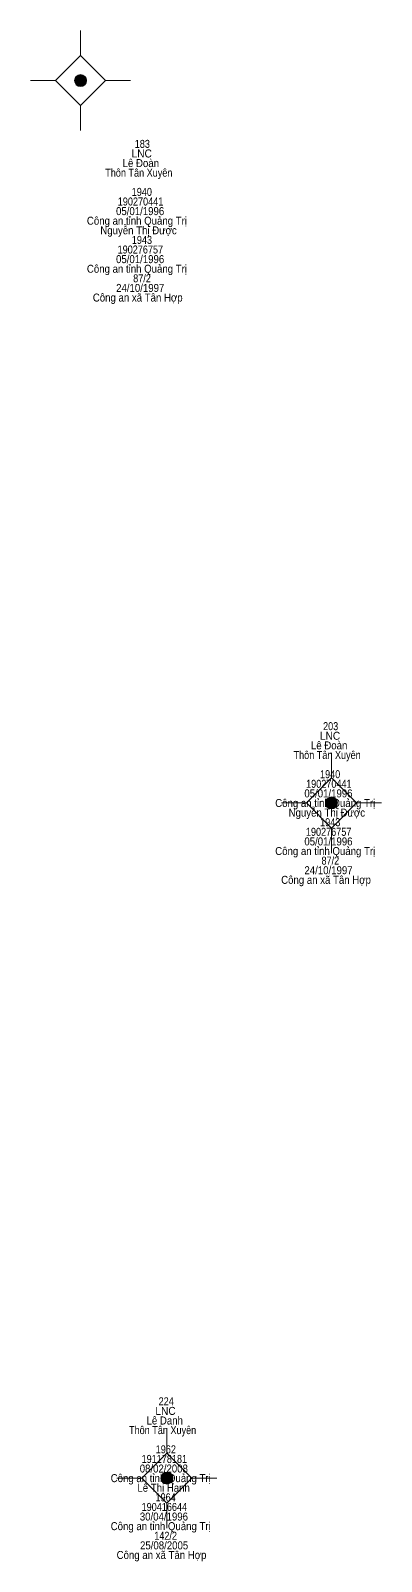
# Model space of a CAD drawing. Header units: metres. Extents: x 550999 to 552168, y 1840994 to 1841978.
# Drawn here: x 551796.4 to 551814, y 1841273.2 to 1841349.7 of the extents above; entities that cross this region are included whole.
import ezdxf
from ezdxf.enums import TextEntityAlignment as Align

# ---------------------------------------------------------------- set-up
doc = ezdxf.new("R2010")
doc.units = ezdxf.units.M
doc.header["$LTSCALE"] = 0.16
doc.layers.add('11', color=7, linetype='Continuous', lineweight=13)
doc.layers.add('15', color=7, linetype='Continuous')

msp = doc.modelspace()

# ---------------------------------------------------------------- hatches: boundary and pattern name
at = {"layer": '11'}
for points in [[(551799.2195, 1841347.18, 1), (551798.6195, 1841347.18, 1)], [(551811.7695, 1841311.08, 1), (551811.1695, 1841311.08, 1)], [(551803.5395, 1841277.34, 1), (551802.9395, 1841277.34, 1)]]:
    msp.add_hatch(color=256, dxfattribs=at).paths.add_polyline_path(points)

# ---------------------------------------------------------------- linework, layer by layer
for p, q in [((551798.92, 1841349.68), (551798.92, 1841348.43)), ((551797.67, 1841347.18), (551796.42, 1841347.18)), ((551801.42, 1841347.18), (551800.17, 1841347.18)), ((551798.92, 1841345.93), (551798.92, 1841344.68)), ((551811.47, 1841313.58), (551811.47, 1841312.33)), ((551810.22, 1841311.08), (551808.97, 1841311.08)), ((551813.97, 1841311.08), (551812.72, 1841311.08)), ((551811.47, 1841309.83), (551811.47, 1841308.58)), ((551803.24, 1841279.84), (551803.24, 1841278.59)), ((551801.99, 1841277.34), (551800.74, 1841277.34)), ((551805.74, 1841277.34), (551804.49, 1841277.34)), ((551803.24, 1841276.09), (551803.24, 1841274.84))]:
    msp.add_line(p, q, dxfattribs=at)
for points in [[(551798.92, 1841348.43), (551797.67, 1841347.18), (551798.92, 1841345.93), (551800.17, 1841347.18)], [(551811.47, 1841312.33), (551810.22, 1841311.08), (551811.47, 1841309.83), (551812.72, 1841311.08)], [(551803.24, 1841278.59), (551801.99, 1841277.34), (551803.24, 1841276.09), (551804.49, 1841277.34)]]:
    msp.add_lwpolyline(points, close=True, dxfattribs=at)
for centre in [(551798.9195, 1841347.18), (551811.4695, 1841311.08), (551803.2395, 1841277.34)]:
    msp.add_circle(centre, 0.3, dxfattribs=at)

# ---------------------------------------------------------------- texts
at = {"layer": '15'}
for s, width, p in [('183', 0.85, (551802.01, 1841343.82)), ('Lê Đoàn', 0.9, (551801.935, 1841342.86)), ('LNC', 0.95, (551801.98, 1841343.34)), ('Thôn Tân Xuyên', 0.85, (551801.835, 1841342.38)), ('1940', 0.85, (551801.985, 1841341.42)), ('05/01/1996', 0.9, (551801.9, 1841340.46)), ('190270441', 0.85, (551801.92, 1841340.94)), ('Công an tỉnh Quảng Trị', 0.9, (551801.74, 1841339.98)), ('Nguyễn Thị Được', 0.9, (551801.82, 1841339.5)), ('1943', 0.85, (551801.99, 1841339.02)), ('190276757', 0.85, (551801.91, 1841338.54)), ('Công an tỉnh Quảng Trị', 0.9, (551801.74, 1841337.58)), ('05/01/1996', 0.9, (551801.9, 1841338.06)), ('87/2', 0.85, (551801.995, 1841337.1)), ('Công an xã Tân Hợp', 0.9, (551801.78, 1841336.14)), ('24/10/1997', 0.9, (551801.905, 1841336.62)), ('203', 0.85, (551811.43, 1841314.72)), ('Lê Đoàn', 0.9, (551811.355, 1841313.76)), ('LNC', 0.95, (551811.4, 1841314.24)), ('Thôn Tân Xuyên', 0.85, (551811.255, 1841313.28)), ('1940', 0.85, (551811.405, 1841312.32)), ('190270441', 0.85, (551811.34, 1841311.84)), ('Công an tỉnh Quảng Trị', 0.9, (551811.16, 1841310.88)), ('05/01/1996', 0.9, (551811.32, 1841311.36)), ('Nguyễn Thị Được', 0.9, (551811.24, 1841310.4)), ('1943', 0.85, (551811.41, 1841309.92)), ('190276757', 0.85, (551811.33, 1841309.44)), ('Công an tỉnh Quảng Trị', 0.9, (551811.16, 1841308.48)), ('05/01/1996', 0.9, (551811.32, 1841308.96)), ('87/2', 0.85, (551811.415, 1841308)), ('Công an xã Tân Hợp', 0.9, (551811.2, 1841307.04)), ('24/10/1997', 0.9, (551811.325, 1841307.52)), ('224', 0.85, (551803.205, 1841280.98)), ('LNC', 0.95, (551803.17, 1841280.5)), ('Thôn Tân Xuyên', 0.85, (551803.025, 1841279.54)), ('Lê Danh', 0.9, (551803.13, 1841280.02)), ('1962', 0.85, (551803.185, 1841278.58)), ('191178181', 0.85, (551803.11, 1841278.1)), ('Công an tỉnh Quảng Trị', 0.9, (551802.93, 1841277.14)), ('08/02/2008', 0.9, (551803.085, 1841277.62)), ('Lê Thị Hạnh', 0.9, (551803.075, 1841276.66)), ('190416644', 0.85, (551803.11, 1841275.7)), ('1964', 0.85, (551803.175, 1841276.18)), ('Công an tỉnh Quảng Trị', 0.9, (551802.93, 1841274.74)), ('30/04/1996', 0.9, (551803.09, 1841275.22)), ('142/2', 0.85, (551803.175, 1841274.26)), ('Công an xã Tân Hợp', 0.9, (551802.97, 1841273.3)), ('25/08/2005', 0.9, (551803.1, 1841273.78))]:
    msp.add_text(s, height=0.4, dxfattribs=dict(at, width=width)).set_placement(p, align=Align.CENTER)

doc.saveas('drawing.dxf')
